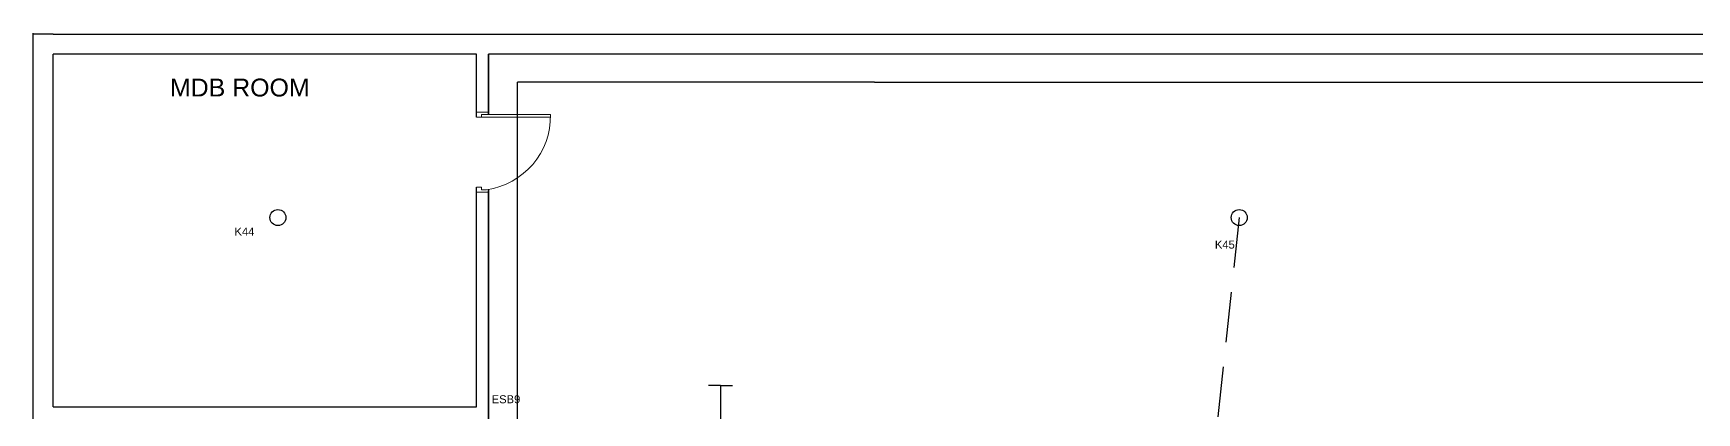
# Model space of a CAD drawing. Header units: millimetres. Extents: x 2433 to 8130, y 439 to 3000.
# Drawn here: x 5185 to 6016, y 2124 to 2313 of the extents above; entities that cross this region are included whole.
import ezdxf

# ---------------------------------------------------------------- set-up
doc = ezdxf.new("R2010")
doc.units = ezdxf.units.MM
doc.header["$LTSCALE"] = 100
doc.linetypes.add('HIDDEN', pattern=[0.375, 0.25, -0.125])
for name, color, linetype in [('conduit', 7, 'HIDDEN'), ('fittinglabel', 7, 'Continuous'), ('fittings', 7, 'Continuous'), ('text', 7, 'Continuous')]:
    doc.layers.add(name, color=color, linetype=linetype)
doc.layers.add('doors', color=6, linetype='Continuous', lineweight=20)
doc.styles.get("Standard").update_dxf_attribs({"font": 'arial.ttf'})

msp = doc.modelspace()

# ---------------------------------------------------------------- linework, layer by layer
for p, q in [((5194.527, 2312.617), (5184.527, 2312.617)), ((5406.142, 2302.617), (5194.527, 2302.617)), ((5406.142, 2271.188), (5406.142, 2302.617)), ((5412.142, 2272.438), (5412.142, 2302.617)), ((6871.62, 2302.617), (5412.142, 2302.617)), ((5604.986, 2288.59), (5426.584, 2288.59)), ((5426.584, 1383.334), (5426.584, 2288.59)), ((5604.986, 2288.59), (6871.62, 2288.59)), ((5406.142, 2126.617), (5406.142, 2236.168)), ((5412.142, 2106.74), (5412.142, 2235.084))]:
    msp.add_line(p, q)
for points in [[(5184.527, 1942.635), (5184.527, 2313.031)], [(6881.62, 2313.031), (6881.62, 936.749), (5184.527, 936.749), (5184.527, 2313.031)], [(5194.527, 2312.617), (5412.142, 2312.617)], [(5194.527, 2312.617), (6871.62, 2312.617)], [(5194.527, 2126.617), (5194.527, 2302.617)], [(5412.142, 2302.617), (5412.142, 2272.438)], [(5412.142, 2235.084), (5412.142, 2120.617)], [(5194.527, 2126.617), (5406.142, 2126.617)]]:
    msp.add_lwpolyline(points)
at = {"layer": 'conduit'}
msp.add_line((5787.312, 2221.035), (5764.372, 2008.965), dxfattribs=at)
at = {"layer": 'doors'}
for p, q in [((5406.059, 2271.188), (5406.059, 2273.688)), ((5406.059, 2271.188), (5406.059, 2273.688)), ((5406.059, 2273.688), (5411.059, 2273.688)), ((5412.067, 2273.688), (5412.067, 2272.438))]:
    msp.add_line(p, q, dxfattribs=at)
at = {"layer": 'doors', "color": 215, "true_color": 0xa953a0}
for p, q in [((5406.059, 2271.188), (5406.059, 2273.688)), ((5412.067, 2273.688), (5406.059, 2273.688)), ((5434.81, 2271.188), (5406.059, 2271.188)), ((5442.983, 2271.188), (5406.059, 2271.188)), ((5434.774, 2272.438), (5408.559, 2272.438)), ((5408.559, 2272.438), (5408.559, 2271.188)), ((5443.006, 2272.438), (5408.559, 2272.438)), ((5408.559, 2272.438), (5408.559, 2271.188)), ((5412.06, 2273.688), (5412.06, 2272.438)), ((5408.559, 2236.168), (5406.059, 2236.168)), ((5406.059, 2236.168), (5406.059, 2233.668)), ((5412.067, 2233.668), (5406.059, 2233.668)), ((5408.559, 2234.918), (5408.559, 2236.168)), ((5411.059, 2234.918), (5408.559, 2234.918)), ((5412.065, 2233.668), (5412.067, 2235.071))]:
    msp.add_line(p, q, dxfattribs=at)
msp.add_arc((5405.998, 2271.588), 37.018, 277.858904, 1.314978, dxfattribs=at)
at = {"layer": 'fittinglabel'}
msp.add_line((5528.105, 2137.146), (5522.029, 2137.146), dxfattribs=at)
at = {"layer": 'fittings'}
for q in [(5528.105, 2039.468), (5534.063, 2137.146)]:
    msp.add_line((5528.105, 2137.146), q, dxfattribs=at)
for centre in [(5306.798, 2221.035), (5787.312, 2221.035)]:
    msp.add_circle(centre, 4.013, dxfattribs=at)

# ---------------------------------------------------------------- texts
at = {"layer": 'fittinglabel', "char_height": 4, "attachment_point": 1}
for s, width, insert in [('K44', 27.56092, (5285.119, 2216.052)), ('K45', 22.21328, (5775.148, 2209.546))]:
    msp.add_mtext_dynamic_manual_height_columns(s, width=width, gutter_width=20, heights=[0], dxfattribs=dict(at, insert=insert))
at = {"layer": 'text', "attachment_point": 1}
for s, width, gutter_width, insert, char_height in [('MDB ROOM', 142.10556, 12.5, (5252.841, 2290.413), 8.9102), ('ESB9', 14.15458, 20, (5413.68, 2132.329), 4)]:
    msp.add_mtext_dynamic_manual_height_columns(s, width=width, gutter_width=gutter_width, heights=[0], dxfattribs=dict(at, insert=insert, char_height=char_height))

doc.saveas('drawing.dxf')
